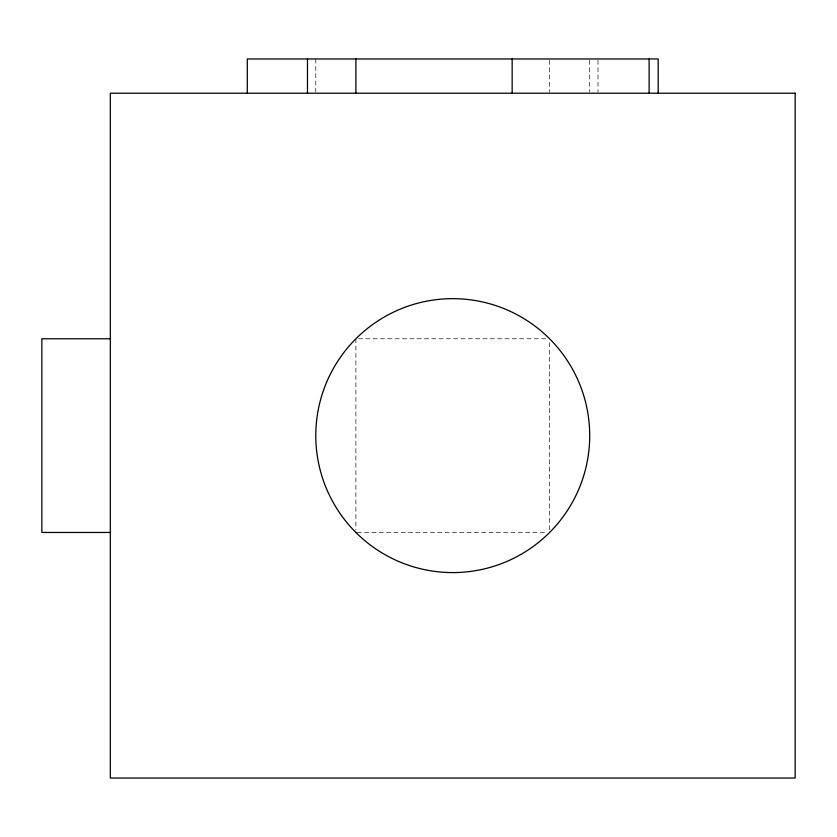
<?xml version="1.0" encoding="UTF-8"?>
<svg xmlns="http://www.w3.org/2000/svg" width="837" height="837" viewBox="0 0 837 837"><rect width="100%" height="100%" fill="white"/><g stroke="black" fill="none" stroke-linecap="round" stroke-linejoin="round"><path stroke-width="0.63" stroke-dasharray="4.18 3.14" d="M358.498 338.776L545.693 338.776M357.19 532.468L546.99 532.468M598.016 60.243L598.016 91.944M589.708 60.243L589.708 91.944M549.585 60.243L549.585 91.944M549.585 342.668L549.585 529.873M355.892 338.776L355.892 529.873M315.779 58.967L315.779 91.944"/><path stroke-width="1.26" d="M110.327 338.776L41.85 338.776L41.85 532.468L110.327 532.468M658.185 93.21L658.185 58.967L247.292 58.967L247.292 93.21M649.125 58.967L649.125 93.21M512.16 58.967L512.16 93.21M355.892 58.967L355.892 93.21M307.472 58.967L307.472 93.21M795.15 93.21L110.327 93.21L110.327 778.033L795.15 778.033L795.15 93.21M355.892 532.468A136.965 136.965 0 0 0 585.042 471.074A136.965 136.965 0 0 0 417.297 303.329A136.965 136.965 0 0 0 355.892 532.468"/></g></svg>
